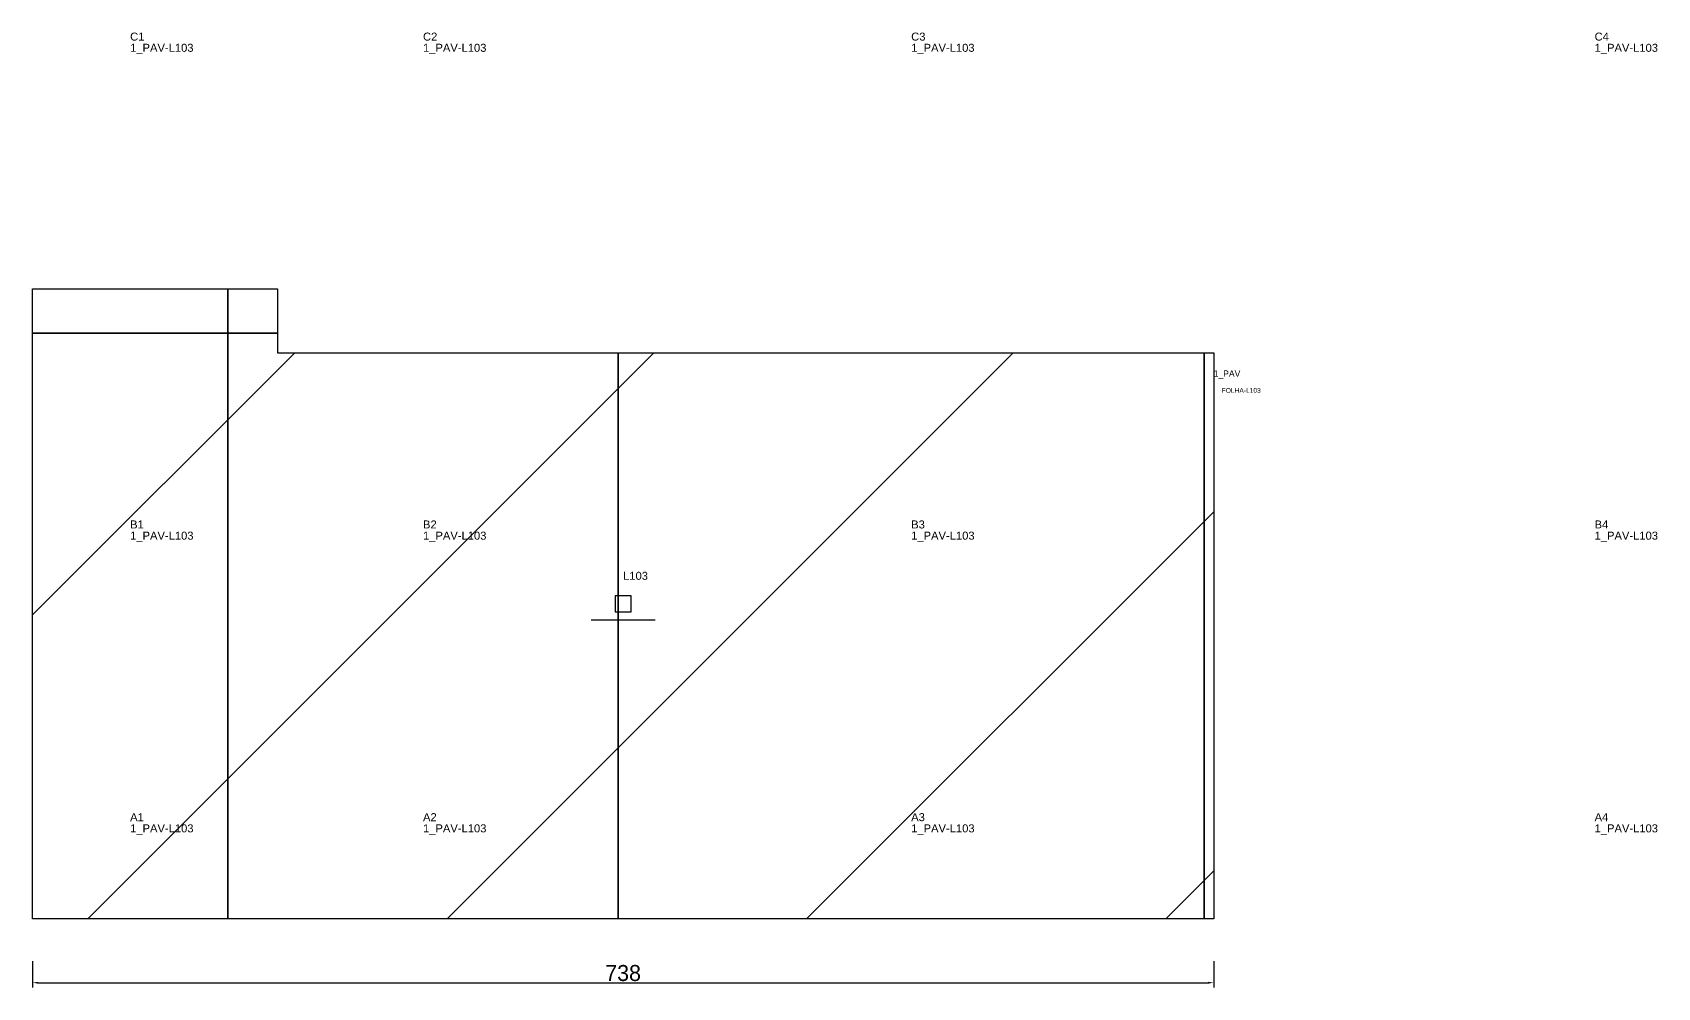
# Model space of a CAD drawing. Header units: metres. Extents: x 222 to 2457, y -235 to 362.
# Drawn here: x 222 to 1237, y -235 to 362 of the extents above; entities that cross this region are included whole.
import ezdxf

# ---------------------------------------------------------------- set-up
doc = ezdxf.new("R2010")
doc.units = ezdxf.units.M
for name, color, linetype in [('3', 3, 'CONTINUOUS'), ('AUX00', 7, 'CONTINUOUS'), ('COTA', 241, 'CONTINUOUS'), ('FOLHA', 255, 'CONTINUOUS'), ('Hachura', 251, 'CONTINUOUS'), ('NOMENCLATURA', 7, 'CONTINUOUS'), ('Nível', 160, 'CONTINUOUS'), ('Painéis', 200, 'CONTINUOUS'), ('Pilares', 5, 'CONTINUOUS'), ('SARR_2.2x7', 40, 'CONTINUOUS')]:
    doc.layers.add(name, color=color, linetype=linetype)
doc.styles.add('ARIAL', font='Arial.ttf')
doc.styles.add('STR_STANDARD', font='arial.ttf')
doc.dimstyles.new('EZ DXF', dxfattribs={"dimtxt": 10, "dimasz": 3.5, "dimexe": 3, "dimexo": 1.5, "dimgap": 1, "dimtad": 1, "dimdec": 1, "dimdsep": 46, "dimcen": 2.5, "dimazin": 3, "dimtfac": 1, "dimtmove": 0, "dimatfit": 3})

msp = doc.modelspace()

# ---------------------------------------------------------------- hatches: boundary and pattern name
at = {"layer": 'Hachura'}
h = msp.add_hatch(dxfattribs=at)
h.set_pattern_fill('ANSI31', scale=50)
h.paths.add_polyline_path([(960.21, 161.5), (960.21, -166.3), (960.21, -192.3), (222.2, -192.3), (222.2, -166.3), (222.2, 201.5), (375.21, 201.5), (375.21, 161.5), (400.21, 161.5), (954.21, 161.5)])
h = msp.add_hatch(dxfattribs=at)
h.set_pattern_fill('ANSI31', scale=50)
h.paths.add_polyline_path([(960.21, 161.5), (960.21, -166.3), (960.21, -192.3), (222.2, -192.3), (222.2, -166.3), (222.2, 201.5), (375.21, 201.5), (375.21, 161.5), (400.21, 161.5), (954.21, 161.5)])

# ---------------------------------------------------------------- linework, layer by layer
at = {"layer": '3'}
for points in [[(344.2, -192.3), (344.2, 201.5)], [(344.2, -192.3), (344.2, 201.5)], [(222.2, 173.7), (375.21, 173.7)], [(222.2, 173.7), (375.21, 173.7)], [(588.2, -192.3), (588.2, 161.5)], [(588.2, -192.3), (588.2, 161.5)], [(954.2, -192.3), (954.2, 161.5)], [(954.2, -192.3), (954.2, 161.5)]]:
    msp.add_lwpolyline(points, close=True, dxfattribs=at)
at = {"layer": 'Painéis', "color": 200}
for p, q in [((222.2, -166.3), (222.2, 201.5)), ((222.2, 201.5), (375.21, 201.5)), ((222.2, -166.3), (222.2, 201.5)), ((222.2, 201.5), (375.21, 201.5)), ((375.21, 201.5), (375.21, 161.5)), ((375.21, 201.5), (375.21, 161.5)), ((375.21, 161.5), (400.21, 161.5)), ((375.21, 161.5), (400.21, 161.5)), ((400.21, 161.5), (954.21, 161.5)), ((400.21, 161.5), (954.21, 161.5)), ((954.21, 161.5), (960.21, 161.5)), ((954.21, 161.5), (960.21, 161.5)), ((960.21, 161.5), (960.21, -166.3)), ((960.21, 161.5), (960.21, -166.3)), ((222.2, -192.3), (222.2, -166.3)), ((222.2, -192.3), (222.2, -166.3)), ((960.21, -166.3), (960.21, -192.3)), ((960.21, -166.3), (960.21, -192.3)), ((960.21, -192.3), (222.2, -192.3)), ((960.21, -192.3), (222.2, -192.3))]:
    msp.add_line(p, q, dxfattribs=at)
at = {"layer": 'Pilares'}
msp.add_lwpolyline([(586.205, -0.4), (596.205, -0.4), (596.205, 9.6), (586.205, 9.6)], close=True, dxfattribs=at)
msp.add_lwpolyline([(586.205, -0.4), (596.205, -0.4), (596.205, 9.6), (586.205, 9.6)], close=True, dxfattribs=at)
at = {"layer": 'SARR_2.2x7'}
msp.add_line((571.205, -5.4), (611.205, -5.4), dxfattribs=at)
msp.add_line((571.205, -5.4), (611.205, -5.4), dxfattribs=at)

# ---------------------------------------------------------------- texts
at = {"layer": '3', "style": 'STR_STANDARD'}
for s, p in [('C1', (283.2, 356.7)), ('C1', (283.2, 356.7)), ('C2', (466.2, 356.7)), ('C2', (466.2, 356.7)), ('C3', (771.2, 356.7)), ('C3', (771.2, 356.7)), ('C4', (1198.2, 356.7)), ('C4', (1198.2, 356.7)), ('B1', (283.2, 51.7)), ('B1', (283.2, 51.7)), ('B2', (466.2, 51.7)), ('B2', (466.2, 51.7)), ('B3', (771.2, 51.7)), ('B3', (771.2, 51.7)), ('B4', (1198.2, 51.7)), ('B4', (1198.2, 51.7)), ('A1', (283.2, -131.3)), ('A1', (283.2, -131.3)), ('A2', (466.2, -131.3)), ('A2', (466.2, -131.3)), ('A3', (771.2, -131.3)), ('A3', (771.2, -131.3)), ('A4', (1198.2, -131.3)), ('A4', (1198.2, -131.3))]:
    msp.add_text(s, height=5, dxfattribs=at).set_placement(p)
at = {"layer": 'AUX00', "style": 'STR_STANDARD'}
for p in [(283.2, 349.7), (283.2, 349.7), (466.2, 349.7), (466.2, 349.7), (771.2, 349.7), (771.2, 349.7), (1198.2, 349.7), (1198.2, 349.7), (283.2, 44.7), (283.2, 44.7), (466.2, 44.7), (466.2, 44.7), (771.2, 44.7), (771.2, 44.7), (1198.2, 44.7), (1198.2, 44.7), (283.2, -138.3), (283.2, -138.3), (466.2, -138.3), (466.2, -138.3), (771.2, -138.3), (771.2, -138.3), (1198.2, -138.3), (1198.2, -138.3)]:
    msp.add_text('1_PAV-L103', height=5, dxfattribs=at).set_placement(p)
at = {"layer": 'FOLHA'}
msp.add_text('FOLHA-L103', height=3, dxfattribs=at).set_placement((965.21, 136.5))
msp.add_text('FOLHA-L103', height=3, dxfattribs=at).set_placement((965.21, 136.5))
at = {"layer": 'NOMENCLATURA', "insert": (591.205, 24.6), "char_height": 5, "attachment_point": 1, "style": 'ARIAL'}
msp.add_mtext('L103', dxfattribs=at)
msp.add_mtext('L103', dxfattribs=at)
at = {"layer": 'Nível'}
msp.add_text('1_PAV', height=4, dxfattribs=at).set_placement((960.21, 146.5))
msp.add_text('1_PAV', height=4, dxfattribs=at).set_placement((960.21, 146.5))

# ---------------------------------------------------------------- dimensions: what is measured, and where the dimension line sits
at = {"layer": 'COTA'}
msp.add_linear_dim(base=(222.2, -232.3), p1=(222.2, -217.3), p2=(960.21, -217.3), dimstyle='EZ DXF', dxfattribs=at).render()
msp.add_linear_dim(base=(222.2, -232.3), p1=(222.2, -217.3), p2=(960.21, -217.3), dimstyle='EZ DXF', dxfattribs=at).render()

doc.saveas('drawing.dxf')
